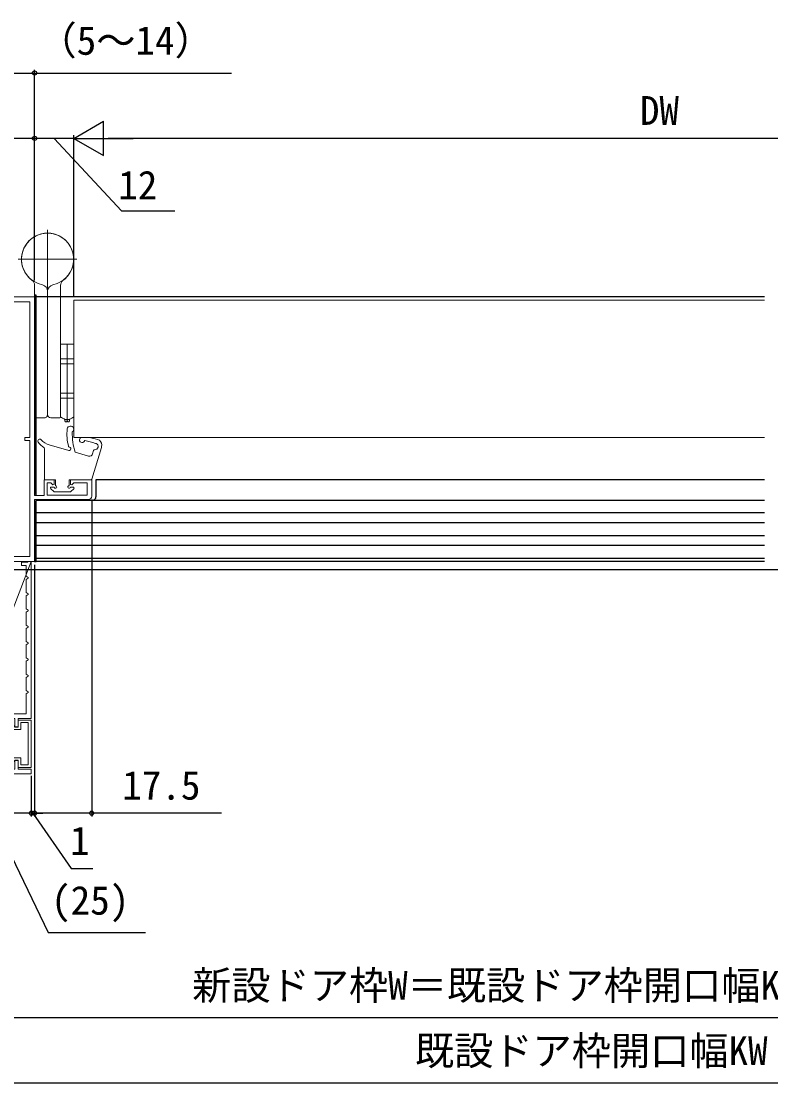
# Model space of a CAD drawing. Units: millimetres, scale not verified. Extents: x -525 to 525, y -783 to 779.
# Drawn here: x -217.8 to 11.7, y 42 to 366.9 of the extents above; entities that cross this region are included whole.
import ezdxf
from ezdxf.enums import TextEntityAlignment as Align

# ---------------------------------------------------------------- set-up
doc = ezdxf.new("R2010")
doc.units = ezdxf.units.MM
doc.header["$LTSCALE"] = 4
doc.layers.add('0-3_YKK_11', color=7, linetype='Continuous', lineweight=18)
doc.layers.add('0-6_YKK_13', color=4, linetype='Continuous', lineweight=18)
doc.layers.add('0-5_YKK_12', color=2, linetype='Continuous')
doc.layers.add('0-8_YKK_D', color=6, linetype='Continuous')
doc.styles.add('ＭＳ ゴシック', font='')
doc.styles.get('ＭＳ ゴシック').set_extended_font_data('MS Gothic')

msp = doc.modelspace()

# ---------------------------------------------------------------- linework, layer by layer
at = {"layer": '0-3_YKK_11', "color": 30}
msp.add_line((-215.63, 201.542), (-214.73, 201.542), dxfattribs=at)
at = {"layer": '0-3_YKK_11', "color": 211}
for points in [[(-197.231, 220.543), (-213.731, 220.543), (-213.731, 201.543), (-238.731, 201.543), (-238.731, 237.084), (-238.611, 237.268), (-238.611, 237.818), (-238.731, 238.001), (-238.731, 282.543), (-213.731, 282.543)], [(-213.731, 282.543), (-213.731, 221.743), (-210.731, 221.743), (-210.731, 226.543), (-207.731, 226.543), (-207.731, 225.142), (-208.101, 224.989), (-208.755, 225.643), (-209.831, 225.643), (-209.831, 221.843), (-197.631, 221.843), (-197.631, 225.643), (-201.706, 225.643), (-202.36, 224.989), (-202.731, 225.142), (-202.731, 226.543), (-196.231, 226.543), (-196.231, 221.543)]]:
    msp.add_lwpolyline(points, dxfattribs=at)
msp.add_lwpolyline([(-215.131, 239.543), (-215.131, 281.043), (-237.331, 281.043), (-237.331, 270.043), (-237.631, 269.743), (-237.631, 247.943), (-237.231, 247.543), (-237.231, 241.643), (-235.731, 241.643), (-235.731, 240.643), (-237.631, 240.643), (-237.631, 213.443), (-237.231, 213.043), (-237.231, 203.043), (-215.131, 203.043), (-215.131, 238.543), (-216.731, 238.543), (-216.731, 239.543)], close=True, dxfattribs=at)
at = {"layer": '0-3_YKK_11', "color": 30}
for points in [[(-214.73, 201.542), (-214.73, 153.542), (-218.73, 153.542), (-218.73, 150.842), (-219.73, 150.842), (-219.73, 153.542), (-228.43, 153.542), (-228.43, 146.2), (-228.55, 146.017), (-228.55, 145.467), (-228.43, 145.284), (-228.43, 138.042), (-219.73, 138.042), (-219.73, 140.742), (-218.73, 140.742), (-218.73, 138.042), (-214.73, 138.042), (-214.73, 136.542), (-239.73, 136.542)], [(-214.73, 153.042), (-214.73, 138.542), (-218.73, 138.542), (-218.73, 140.642), (-219.83, 140.642), (-220.046, 140.269), (-222.03, 141.415), (-221.63, 142.108), (-220.478, 141.442), (-217.93, 141.442), (-217.93, 139.342), (-215.63, 139.342), (-215.63, 152.242), (-217.93, 152.242), (-217.93, 150.142), (-220.478, 150.142), (-221.63, 149.477), (-222.03, 150.17), (-220.046, 151.315), (-219.83, 150.942), (-218.73, 150.942), (-218.73, 153.042)]]:
    msp.add_lwpolyline(points, close=True, dxfattribs=at)
for points in [[(-216.33, 200.342), (-217.73, 200.342), (-217.73, 201.342), (-215.83, 201.342), (-215.63, 201.542)], [(-216.33, 181.023), (-215.63, 181.427), (-215.63, 181.658), (-216.33, 182.062), (-216.33, 186.023), (-215.63, 186.427), (-215.63, 186.658), (-216.33, 187.062), (-216.33, 191.023), (-215.63, 191.427), (-215.63, 191.658), (-216.33, 192.062), (-216.33, 196.023), (-215.63, 196.427), (-215.63, 196.658), (-216.33, 197.062), (-216.33, 200.342)], [(-229.326, 154.942), (-216.33, 154.942), (-216.33, 161.023), (-215.63, 161.427), (-215.63, 161.658), (-216.33, 162.062), (-216.33, 166.023), (-215.63, 166.427), (-215.63, 166.658), (-216.33, 167.062), (-216.33, 171.023), (-215.63, 171.427), (-215.63, 171.658), (-216.33, 172.062), (-216.33, 176.023), (-215.63, 176.427), (-215.63, 176.658), (-216.33, 177.062), (-216.33, 181.023)]]:
    msp.add_lwpolyline(points, dxfattribs=at)
at = {"layer": '0-3_YKK_11', "color": 211}
msp.add_arc((-197.231, 221.543), 1, 270.00001, 359.99999, dxfattribs=at)
at = {"layer": '0-5_YKK_12'}
for p, q in [((-213.73, 283.042), (-213.73, 222.042)), ((-213.23, 283.042), (-213.73, 283.042)), ((-213.23, 221.742), (-213.23, 283.042)), ((9.77, 282.543), (-213.23, 282.542)), ((9.77, 226.542), (-194.927, 226.542)), ((-194.927, 226.542), (-194.927, 221.342)), ((-213.73, 220.042), (-213.73, 201.542)), ((-213.23, 201.542), (-213.23, 220.542)), ((-213.23, 220.342), (9.77, 220.342)), ((-213.23, 202.542), (-213.23, 220.342)), ((-213.23, 216.542), (9.77, 216.542)), ((-213.23, 213.542), (9.77, 213.542)), ((-213.23, 209.542), (9.77, 209.542)), ((-213.23, 206.542), (9.77, 206.542)), ((9.77, 201.542), (-213.73, 201.542)), ((-213.73, 201.542), (-213.23, 201.542)), ((-213.23, 202.542), (9.77, 202.542)), ((388.098, 199.043), (-356.311, 199.043))]:
    msp.add_line(p, q, dxfattribs=at)
msp.add_arc((-195.927, 221.342), 1, 270, 0, dxfattribs=at)
at = {"layer": '0-6_YKK_13'}
for p, q in [((-209.73, 285.042), (-209.73, 303.042)), ((-218.73, 294.042), (-200.73, 294.042)), ((-213.73, 286.042), (-213.73, 245.842)), ((-205.73, 286.042), (-205.73, 245.842)), ((-209.73, 246.542), (-209.73, 284.244)), ((-209.73, 246.542), (-209.73, 284.244)), ((-205.73, 268.042), (-203.73, 268.042)), ((-205.73, 267.042), (-205.73, 268.042)), ((-205.73, 262.042), (-205.73, 267.042)), ((-203.73, 268.042), (-203.73, 267.042)), ((-201.73, 268.042), (-203.73, 268.042)), ((-203.73, 268.042), (-203.73, 267.042)), ((-203.73, 262.042), (-203.73, 267.042)), ((-203.73, 262.042), (-203.73, 267.042)), ((-201.73, 267.042), (-201.73, 268.042)), ((-201.73, 262.042), (-201.73, 267.042)), ((-205.73, 263.542), (-201.73, 263.542)), ((-203.73, 253.042), (-203.73, 262.042)), ((-201.73, 262.042), (-203.73, 262.042)), ((-201.73, 253.042), (-201.73, 262.042)), ((-205.73, 253.042), (-203.73, 253.042)), ((-205.73, 246.042), (-205.73, 253.042)), ((-205.73, 251.542), (-201.73, 251.542)), ((-203.73, 246.042), (-203.73, 253.042)), ((-203.73, 246.042), (-203.73, 253.042)), ((-201.73, 246.042), (-201.73, 253.042)), ((-213.43, 245.542), (-210.73, 245.542)), ((-206.03, 245.542), (-208.73, 245.542)), ((-205.73, 245.793), (-205.73, 246.042)), ((-204.43, 244.592), (-204.43, 245.042)), ((-204.23, 244.342), (-204.43, 244.592)), ((-203.93, 244.342), (-204.23, 244.342)), ((-203.73, 244.592), (-203.93, 244.342)), ((-203.73, 246.042), (-203.73, 245.042)), ((-203.73, 245.042), (-203.03, 245.042)), ((-203.73, 244.592), (-203.73, 245.042)), ((-203.73, 244.592), (-203.73, 245.042)), ((-203.73, 244.592), (-203.53, 244.342)), ((-203.23, 244.342), (-203.53, 244.342)), ((-203.23, 244.342), (-203.03, 244.592)), ((-203.03, 244.592), (-203.03, 245.042)), ((-201.73, 245.793), (-201.73, 246.042)), ((-203.255, 235.555), (-209.209, 237.24)), ((9.77, 239.543), (-201.73, 239.543)), ((-210.73, 226.842), (-210.73, 236.179)), ((-197.171, 233.833), (-201.279, 234.996)), ((-196.166, 226.757), (-193.272, 236.456)), ((-195.635, 235.53), (-195.94, 234.509)), ((-207.33, 226.542), (-210.43, 226.542)), ((-207.73, 224.342), (-208.53, 224.342)), ((-207.33, 226.542), (-207.33, 224.742)), ((-203.13, 226.542), (-203.13, 224.742)), ((-203.13, 226.542), (-196.454, 226.542)), ((-202.73, 224.342), (-201.93, 224.342)), ((-208.742, 223.83), (-207.842, 222.93)), ((-207.63, 222.842), (-202.83, 222.842)), ((-201.718, 223.83), (-202.618, 222.93))]:
    msp.add_line(p, q, dxfattribs=at)
for points in [[(-201.73, 239.543), (-201.73, 281.543), (9.77, 281.543)], [(-205.73, 253.042), (-205.73, 262.042), (-203.73, 262.042)], [(-201.73, 253.042), (-203.73, 253.042), (-203.73, 262.042)], [(-204.43, 245.042), (-204.461, 245.06), (-204.552, 245.112), (-204.7, 245.198), (-204.899, 245.313), (-205.143, 245.454), (-205.424, 245.616), (-205.73, 245.793)], [(-203.73, 246.042), (-203.73, 245.042), (-204.43, 245.042)], [(-203.03, 245.042), (-203, 245.06), (-202.909, 245.112), (-202.761, 245.198), (-202.561, 245.313), (-202.317, 245.454), (-202.037, 245.616), (-201.73, 245.793)]]:
    msp.add_lwpolyline(points, dxfattribs=at)
for centre, radius, start, end in [((-209.73, 294.042), 8, 306.8699, 258.46304), ((-209.73, 294.042), 8, 281.53696, 233.1301), ((-215.73, 286.042), 2, 0, 53.1301), ((-211.73, 284.244), 2, 0, 78.46304), ((-207.73, 284.244), 2, 101.53696, 180), ((-203.73, 286.042), 2, 126.8699, 180), ((-213.43, 245.842), 0.3, 180, 270), ((-210.73, 246.542), 1, 270, 323.1301), ((-210.73, 246.542), 1, 323.1301, 0), ((-208.73, 246.542), 1, 180, 270), ((-206.03, 245.842), 0.3, 270, 360), ((-188.799, 240.503), 15, 173.76005, 194.46325), ((-202.716, 242.024), 1, 303.23493, 174.70985), ((-183.02, 240.819), 19.165, 178.92316, 197.68829), ((-212.13, 238.442), 0.6, 40.11637, 219.84768), ((-204.913, 244.466), 10, 219.84768, 233.56803), ((-207.848, 242.051), 5, 220.11637, 254.2003), ((-199.157, 238.733), 0.8, 92.72884, 346.4246), ((-198.576, 226.547), 13, 68.59189, 92.72884), ((-200.011, 225.648), 13, 67.86108, 82.79056), ((-195.279, 236.751), 1.008, 267.04123, 67.81681), ((-194.998, 237.967), 0.3, 247.86108, 289.53696), ((-195.094, 237.201), 1.922, 345.79513, 48.92623), ((-211.03, 236.179), 0.3, 0.00001, 53.56803), ((-203.033, 236.831), 0.3, 194.46325, 263.87709), ((-203.119, 236.036), 0.5, 254.2003, 83.87709), ((-196.898, 234.795), 1, 254.2003, 343.38553), ((-195.348, 235.444), 0.3, 86.7279, 163.38553), ((-194.23, 236.742), 1, 343.38553, 359.23542), ((-210.43, 226.842), 0.3, 180.00001, 269.9949), ((-208.53, 224.042), 0.3, 89.9949, 225.00003), ((-207.33, 224.342), 0.4, 179.9949, 90.00003), ((-203.13, 224.342), 0.4, 90.00003, 0.00218), ((-201.93, 224.042), 0.3, 314.99973, 90.00218), ((-196.454, 226.842), 0.3, 270.00218, 343.38553), ((-207.63, 223.142), 0.3, 225.00003, 270.00218), ((-202.83, 223.142), 0.3, 270.00218, 314.99973)]:
    msp.add_arc(centre, radius, start, end, dxfattribs=at)
at = {"layer": '0-8_YKK_D'}
for p, q in [((-213.73, 332.042), (-213.73, 352.042)), ((-201.73, 331.042), (-192.637, 336.292)), ((-192.637, 325.792), (-192.637, 336.292)), ((-213.73, 287.542), (-213.73, 332.042)), ((-213.73, 287.542), (-213.73, 332.042)), ((-201.73, 282.543), (-201.73, 332.042)), ((-201.73, 287.542), (-201.73, 332.042)), ((-213.73, 331.042), (-238.73, 331.042)), ((-201.73, 331.042), (-213.73, 331.042)), ((-201.73, 331.042), (-192.637, 325.792)), ((-201.73, 331.042), (-183.544, 331.042)), ((159.77, 331.042), (-191.23, 331.042)), ((-196.23, 220.543), (-196.23, 123.543)), ((-213.73, 200.542), (-213.73, 123.542)), ((-213.73, 158.543), (-213.73, 123.543)), ((-214.732, 136.002), (-214.732, 123.542)), ((-214.732, 135.998), (-214.732, 123.542)), ((-214.732, 124.542), (-239.73, 124.542)), ((-214.732, 124.542), (-217.282, 124.542)), ((-213.73, 124.542), (-214.732, 124.542)), ((-213.73, 124.542), (-214.732, 124.542)), ((-196.23, 124.543), (-213.73, 124.543)), ((-213.73, 124.542), (-211.18, 124.542)), ((-156.532, 124.543), (-196.23, 124.543)), ((-228.23, 62.043), (190.77, 62.043)), ((-238.23, 42.043), (200.77, 42.043))]:
    msp.add_line(p, q, dxfattribs=at)
for points in [[(-227.73, 351.042), (-213.73, 351.042), (-153.43, 351.042)], [(-207.73, 331.042), (-187.054, 308.916), (-170.727, 308.916)], [(-227.231, 124.542), (-209.54, 87.98), (-179.745, 87.98)], [(-214.231, 124.542), (-202.507, 107.57), (-195.893, 107.57)]]:
    msp.add_lwpolyline(points, dxfattribs=at)
for centre in [(-213.73, 351.042), (-213.73, 331.042), (-213.73, 331.042), (-214.732, 124.542), (-214.732, 124.542), (-213.73, 124.543), (-213.73, 124.542), (-196.23, 124.543)]:
    msp.add_circle(centre, 0.637, dxfattribs=at)

# ---------------------------------------------------------------- texts
at = {"layer": '0-8_YKK_D', "style": 'ＭＳ ゴシック'}
for s, p in [('（5～14）', (-212.817, 353.974)), ('DW', (-28.378, 332.542)), ('12', (-188.095, 309.716)), ('17.5', (-186.872, 126.043)), ('1', (-202.848, 109.07)), ('(25)', (-208.654, 90.843)), ('新設ドア枠W＝既設ドア枠開口幅KW-20', (-165.457, 64.811)), ('既設ドア枠開口幅KW', (-97.242, 44.811))]:
    msp.add_text(s, height=8.798, dxfattribs=at).set_placement(p, align=Align.BOTTOM_LEFT)

doc.saveas('drawing.dxf')
